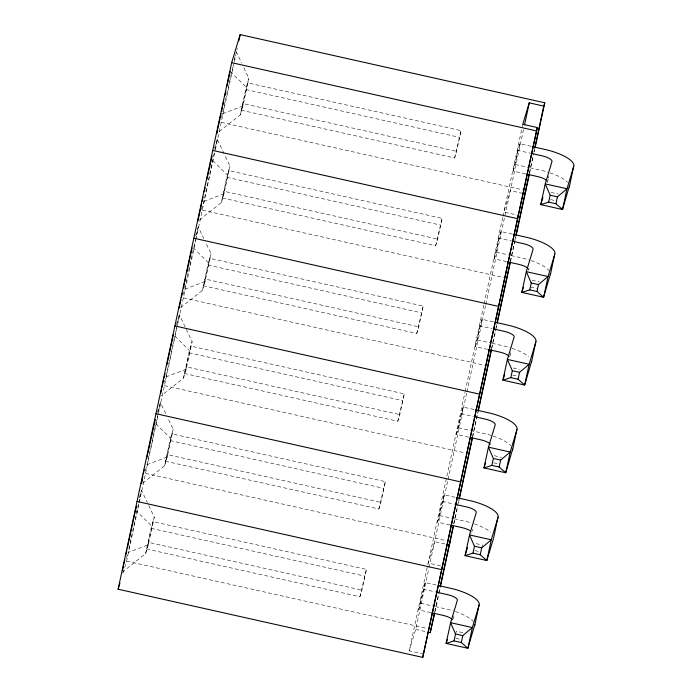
<?xml version="1.0" encoding="UTF-8"?>
<svg xmlns="http://www.w3.org/2000/svg" width="692" height="692" viewBox="0 0 692 692"><rect width="100%" height="100%" fill="white"/><g stroke="black" fill="none" stroke-linecap="round" stroke-linejoin="round"><path stroke-width="0.52" stroke-dasharray="3.46 2.59" d="M138.564 503.958L128.106 552.441L148.296 544.751L154.255 517.114L147.889 503.681M138.789 502.902L141.523 490.247L147.431 502.721M145.233 470.655L147.033 464.687L160.449 402.493L165.907 414.006M166.192 375.877L179.375 314.739L192.117 341.606L186.157 369.243L183.484 378.083L160.795 396.161M183.389 294.152L198.301 226.985L203.768 238.498M201.415 209.382L203.82 201.415L217.236 139.23L224.061 153.615M221.544 117.64L233.204 65.178M234.346 59.91L235.479 54.633M122.951 573.166L126.584 561.134L138.98 503.672M139.204 502.626L177.282 326.07M177.507 325.032L195.767 240.409M195.992 239.363L215.143 150.562M215.368 149.515L234.069 62.808M234.294 61.761L237.226 48.181M122.095 572.345L145.623 553.6L151.591 525.955L154.255 517.114M142.708 483.25L164.558 465.837L170.517 438.2L173.182 429.36L167.724 417.847M183.484 378.083L189.444 350.446L192.117 341.606M180.56 307.732L202.41 290.329L208.37 262.692L211.043 253.843L205.585 242.338M199.495 219.978L221.336 202.574L227.305 174.938L229.969 166.089L224.511 154.575M219.26 131.558L240.271 114.82L246.231 87.183L248.895 78.334L243.437 66.821M146.704 549.033L153.174 521.673L366.414 569.404L361.942 590.129L359.935 596.764L146.704 549.033L148.711 542.407L361.942 590.129M165.63 461.279L172.109 433.919L385.34 481.649L380.868 502.375L378.87 509.009L165.63 461.279L167.637 454.644L380.868 502.375M184.565 373.524L191.035 346.164L404.266 393.895L399.794 414.62L397.796 421.255L184.565 373.524L186.563 366.89L399.794 414.62M203.491 285.77L209.961 258.41L423.201 306.132L418.729 326.866L416.722 333.501L203.491 285.77L205.489 279.135L418.729 326.866M222.417 198.016L228.896 170.647L442.127 218.378L437.655 239.112L435.649 245.747L222.417 198.016L224.424 191.381L437.655 239.112M241.344 110.262L247.822 82.893L461.054 130.624L456.582 151.358L454.583 157.992L241.344 110.262L243.35 103.627L456.582 151.358M164.558 465.837L167.222 456.997L173.182 429.36M202.41 290.329L205.083 281.488L211.043 253.843M221.336 202.574L224.009 193.734L229.969 166.089M240.271 114.82L242.935 105.971L248.895 78.334M359.935 596.764L366.414 569.404M378.87 509.009L385.34 481.649M397.796 421.255L404.266 393.895M416.722 333.501L423.201 306.132M435.649 245.747L442.127 218.378M454.583 157.992L461.054 130.624M423.729 654.087L409.223 650.835L464.981 392.312M465.214 391.257L483.855 304.817M484.08 303.771L502.729 217.331M502.954 216.276L522.789 124.3M430.839 612.636L418.686 609.92L425.165 582.552L436.626 585.121M449.765 524.882L437.612 522.157L444.091 494.797L455.552 497.366M468.692 437.128L456.547 434.403L463.017 407.043L474.478 409.612M487.618 349.365L475.473 346.649L480.101 325.197M506.553 261.611L494.399 258.894L499.027 237.442M525.479 173.856L513.326 171.14L517.953 149.68M418.686 609.92L425.165 582.552M437.612 522.157L444.091 494.797M456.547 434.403L463.017 407.043M475.473 346.649L481.943 319.289L493.413 321.849M494.399 258.894L500.878 231.535L513.377 234.328M513.326 171.14L519.804 143.772L531.266 146.341M409.223 650.835L415.702 629.391L428.772 568.798M428.997 567.751L447.811 480.49M448.044 479.444L466.685 393.004M466.91 391.949L485.559 305.509M485.784 304.454L523.861 127.925M434.714 611.745L438.538 593.978M438.763 592.94L439.896 587.716M453.675 523.801L458.908 499.555M472.549 436.306L477.783 412.06M491.424 348.811L495.74 328.786M495.974 327.731L496.648 324.565M510.298 261.325L514.614 241.292M514.839 240.236L515.748 236.024M529.354 172.965L533.636 153.114M533.861 152.067L534.311 149.982M435.034 611.555L440.216 587.534M453.961 523.801L457.568 507.089M458.467 502.911L459.376 498.733M472.671 437.093L478.077 412.017M491.822 348.292L495.654 330.534M495.879 329.487L497.003 324.263M510.523 261.585L515.929 236.508M529.674 172.784L533.281 156.063M534.181 151.885L534.864 148.754M453.312 619.037L453.978 615.923M472.238 531.274L472.688 529.207M510.765 352.661L509.649 357.842A11.15 3.451 12.2 0 0 509.684 357.383M529.025 268.012L528.576 270.088A11.15 3.451 12.2 0 0 528.463 269.145M548.176 179.219L547.502 182.325A11.15 3.451 12.2 0 0 547.545 181.875M548.401 178.181L548.842 176.114M214.529 148.183L217.236 139.23M195.602 235.937L198.301 226.985M176.374 324.686L179.375 314.739M164.462 381.906L165.665 377.927M157.447 412.449L160.449 402.493M139.118 498.214L141.523 490.247M126.307 558.409L127.51 554.43M145.623 553.6L148.296 544.751M519.804 143.772L517.798 150.406L529.951 153.131M500.878 231.535L498.871 238.16L511.025 240.885M481.943 319.289L479.945 325.923L492.09 328.639M455.526 633.984L456.357 631.216L463.614 632.843M481.71 547.856L482.54 545.088L475.292 543.462M222.746 113.661L242.935 105.971M203.82 201.415L224.009 193.734M184.894 289.178L205.083 281.488M165.968 376.932L186.157 369.243M147.033 464.687L167.222 456.997M245.816 89.528L459.056 137.258M515.332 164.506L528.878 167.533M529.925 167.767L543.877 170.967A33.501 10.38 12.2 0 1 547.986 172.161M551.005 192.445L558.254 194.063M221.224 122.354L522.685 189.833M522.771 193.397L510.341 190.611L503.863 212.055L518.369 215.307M550.547 199.581L555.728 200.741M226.889 177.282L440.121 225.012M496.406 252.26L509.952 255.296M510.99 255.53L524.943 258.721A33.501 10.38 12.2 0 1 529.06 259.915M532.07 280.199L539.327 281.826M202.298 210.108L503.759 277.587M530.582 287.111L536.802 288.503M207.963 265.036L421.194 312.767M477.471 340.014L491.026 343.05M492.064 343.284L506.016 346.484A33.501 10.38 12.2 0 1 510.134 347.669M513.144 367.954L519.363 369.346M183.371 297.863L484.824 365.341M512.694 375.099L516.837 376.024M189.028 352.799L402.268 400.53M461.019 413.678L473.164 416.394M458.545 427.768L487.09 434.239A33.501 10.38 12.2 0 1 491.208 435.432M494.218 455.708L501.466 457.334M164.445 385.626L464.842 452.862M493.759 462.853L497.911 463.778M170.102 440.553L383.342 488.284M442.084 501.432L454.237 504.148M439.619 515.531L453.165 518.559M454.212 518.792L468.164 521.993A33.501 10.38 12.2 0 1 471.261 522.875M145.51 473.38L445.916 540.616M444.991 543.955L434.628 541.637L428.149 563.08L442.655 566.324M474.833 550.607L478.976 551.533M151.176 528.307L364.407 576.038M423.158 589.186L435.311 591.902M420.693 603.286L434.239 606.313M435.277 606.547L449.229 609.747A33.501 10.38 12.2 0 1 453.346 610.941M126.584 561.134L426.99 628.371M415.702 629.391L426.056 631.709M455.907 638.361L460.05 639.287M230.151 71.371L246.231 87.183M212.755 160.639L227.305 174.938M193.059 247.641L208.37 262.692M174.903 336.148L189.444 350.446M155.968 423.902L170.517 438.2M135.511 510.151L151.591 525.955M236.162 51.476L241.62 62.989M471.832 532.901A11.15 3.451 12.2 0 1 471.788 533.35M474.262 523.835A33.501 10.38 12.2 0 1 490.723 532.269M512.123 348.318A33.501 10.38 12.2 0 1 528.576 356.761M493.197 436.072A33.501 10.38 12.2 0 1 510.731 445.579M531.049 260.564A33.501 10.38 12.2 0 1 549.041 270.598M455.336 611.59A33.501 10.38 12.2 0 1 473.328 621.615M549.976 172.81A33.501 10.38 12.2 0 1 567.518 182.316"/><path stroke-width="1.04" d="M436.323 592.136L447.456 594.627A11.15 3.451 12.2 0 1 457.334 600.379L450.596 622.688L446.124 643.413L467.887 648.292L474.781 624.625M474.686 625.758L479.253 603.891A33.501 10.38 12.2 0 0 453.701 589.022L438.711 585.588M455.249 504.373L466.382 506.873A11.15 3.451 12.2 0 1 476.26 512.625L469.522 534.933L465.059 555.659L486.813 560.529L493.612 538.004L498.179 516.137A33.501 10.38 12.2 0 0 472.627 501.259L456.59 497.6M474.176 416.619L485.308 419.11A11.15 3.451 12.2 0 1 495.187 424.862L488.457 447.179L483.985 467.904L505.74 472.774L512.634 449.117M512.547 450.25L517.106 428.383A33.501 10.38 12.2 0 0 491.562 413.505L475.525 409.837M494.114 329.089L504.243 331.356A11.15 3.451 12.2 0 1 514.121 337.108L507.383 359.425L502.911 380.15L524.674 385.02L531.568 361.354M531.473 362.496L536.041 340.628A33.501 10.38 12.2 0 0 510.488 325.75L495.489 322.316M512.037 241.11L523.169 243.601A11.15 3.451 12.2 0 1 533.048 249.354L526.309 271.662L521.837 292.396L543.601 297.266L550.495 273.6M550.399 274.741L554.967 252.874A33.501 10.38 12.2 0 0 529.415 237.996L513.377 234.328M530.963 153.356L542.096 155.847A11.15 3.451 12.2 0 1 551.974 161.599L545.235 183.908L540.772 204.642L562.527 209.512L569.421 185.845M569.326 186.978L573.893 165.12A33.501 10.38 12.2 0 0 548.349 150.242L532.304 146.574M544.777 102.788L543.774 106.101L529.268 102.857L522.789 124.3L537.295 127.553L422.726 657.4L118.107 589.212L231.673 62.678L240.159 34.6L544.777 102.788L535.089 147.707M122.553 570.234L123.461 566.013M123.92 563.911L124.828 559.69M125.961 554.422L126.87 550.209M127.328 548.099L135.286 511.206M141.255 483.535L142.846 476.157M143.296 474.046L144.213 469.825M146.713 458.234L155.345 419.413M160.639 393.67L161.547 389.449M161.997 387.347L163.589 379.969M164.047 377.858L164.956 373.637M166.772 365.212L173.372 334.643M179.107 308.018L180.932 299.584M181.382 297.482L182.29 293.261M183.432 287.993L184.34 283.781M184.799 281.67L185.707 277.449M186.84 272.181L192.073 247.935M197.808 221.319L201.675 203.396M202.133 201.294L203.041 197.073M204.175 191.805L205.083 187.593M206.908 179.159L212.124 156.141M221.059 113.54L216.743 133.565L217.643 130.58M221.518 111.429L222.426 107.208M222.876 105.106L223.784 100.885M224.926 95.617L225.834 91.405M226.967 86.128L230.151 71.371M238.801 40.871L240.159 34.6M524.536 124.794L529.268 102.857M422.726 657.4L537.295 127.553M428.132 632.168L430.208 632.635L434.481 612.783M440.121 586.669L453.225 525.903M459.133 498.499L472.325 437.361M478.008 411.005L491.199 349.867M497.107 322.463L510.065 262.372M515.981 234.969L529.129 174.012M534.76 147.889L543.774 106.101M434.585 613.648L430.208 632.635M440.441 586.487L453.511 525.894M459.376 498.733L472.446 438.14M478.302 410.97L491.597 349.339M497.228 323.216L510.523 261.585M516.154 235.462L529.449 173.822M447.352 639.365L446.124 643.413L454.038 640.896L455.526 633.984L450.596 622.688L472.359 627.558L479.158 605.033M467.507 547.545L465.059 555.659L472.965 553.142L474.452 546.23L469.522 534.933L491.285 539.803L498.084 517.279M485.516 462.836L483.985 467.904L491.891 465.387L493.379 458.476L488.457 447.179L510.212 452.049L517.01 429.516M504.745 374.069L502.911 380.15L510.817 377.624L512.314 370.722L507.383 359.425L529.138 364.295L535.945 341.762M523.368 287.327L521.837 292.396L529.752 289.87L531.24 282.959L526.309 271.662L548.073 276.532L554.872 254.007M542.909 197.54L540.772 204.642L548.678 202.116L550.166 195.205L545.235 183.908L566.999 188.778L573.798 166.253M461.287 642.522L462.775 635.611L472.359 627.558L467.887 648.292L461.287 642.522L454.038 640.896M480.213 554.759L481.71 547.856L491.285 539.803L486.813 560.529L480.213 554.759L472.965 553.142M499.148 467.005L500.636 460.093L510.212 452.049L505.74 472.774L499.148 467.005L491.891 465.387M518.074 379.251L519.562 372.339L529.138 364.295L524.674 385.02L518.074 379.251L510.817 377.624M537.001 291.496L538.488 284.585L548.073 276.532L543.601 297.266L537.001 291.496L529.752 289.87M555.927 203.742L557.423 196.831L566.999 188.778L562.527 209.512L555.927 203.742L548.678 202.116M141.324 483.587L142.232 480.603M135.511 510.151L136.713 506.172M118.107 589.212L119.924 583.2M518.369 215.307L517.365 218.62L212.747 150.441M525.851 190.542L524.847 193.855L522.771 193.397M442.655 566.324L441.652 569.646L137.033 501.458M450.137 541.559L449.134 544.881L447.058 544.414M231.673 62.678L536.3 130.866M526.491 174.081L537.623 176.581A11.15 3.451 12.2 0 1 547.061 180.871M550.166 195.205L557.423 196.831M507.565 261.844L518.697 264.335A11.15 3.451 12.2 0 1 527.615 268.098M531.24 282.959L538.488 284.585M193.821 238.195L498.439 306.374M488.63 349.598L499.771 352.09A11.15 3.451 12.2 0 1 509.2 356.389M512.314 370.722L519.562 372.339M174.894 325.949L479.513 394.137M470.716 437.578L480.845 439.844A11.15 3.451 12.2 0 1 490.273 444.143M493.379 458.476L500.636 460.093M155.96 413.704L460.587 481.892M450.777 525.107L461.91 527.598A11.15 3.451 12.2 0 1 470.837 531.369M474.452 546.23L481.71 547.856M431.851 612.861L442.984 615.352A11.15 3.451 12.2 0 1 452.421 619.651M455.526 633.984L462.775 635.611"/></g></svg>
